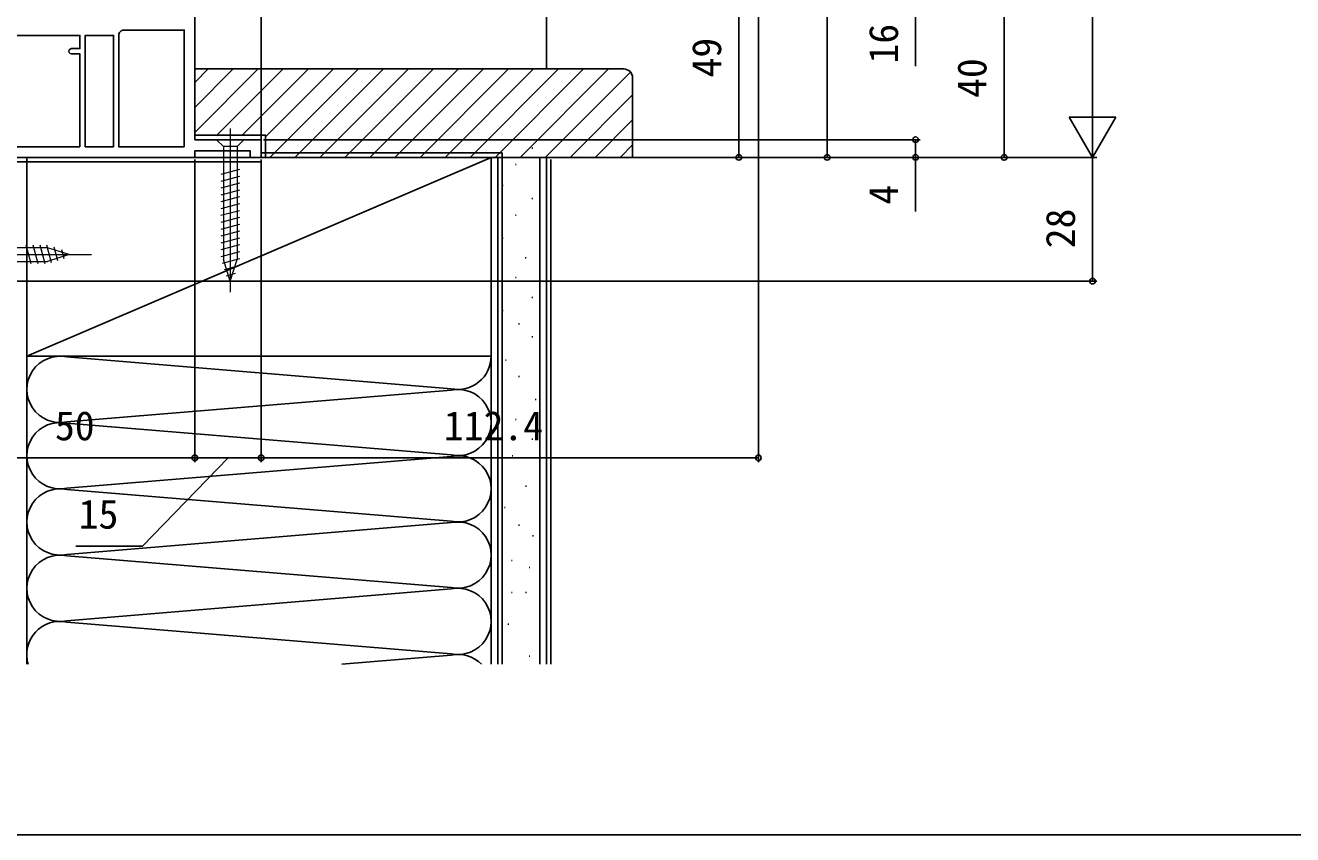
# Model space of a CAD drawing. Units: millimetres, scale not verified. Extents: x -525 to 525, y -783 to 779.
# Drawn here: x -319.3 to -32.7, y -782.7 to -599.6 of the extents above; entities that cross this region are included whole.
import ezdxf
from ezdxf.enums import TextEntityAlignment as Align

# ---------------------------------------------------------------- set-up
doc = ezdxf.new("R2010")
doc.units = ezdxf.units.MM
doc.header["$LTSCALE"] = 4
for name, color, linetype in [('0-3_YKK_11', 7, 'Continuous'), ('0-4_YKK_12', 2, 'Continuous'), ('0-7_YKK_D', 6, 'Continuous'), ('0-8_YKK_ZWAK', 7, 'Continuous'), ('0-9_YSS_K', 3, 'Continuous'), ('0-A_YSS_KE', 3, 'Continuous')]:
    doc.layers.add(name, color=color, linetype=linetype)
doc.layers.add('0-5_YKK_13', color=4, linetype='Continuous', lineweight=18)
doc.styles.add('ＭＳ ゴシック', font='')
doc.styles.get('ＭＳ ゴシック').set_extended_font_data('MS Gothic')

msp = doc.modelspace()

# ---------------------------------------------------------------- linework, layer by layer
at = {"layer": '0-3_YKK_11'}
for points in [[(-395, -629.437), (-334.4, -629.437), (-334.4, -657.437), (-331, -657.437), (-331, -655.537), (-331.5, -655.037), (-332, -654.537), (-332, -629.437), (-281, -629.437), (-281, -627.937), (-268.5, -627.937), (-268.5, -629.437), (-266, -629.437), (-266, -625.437), (-281, -625.437), (-281, -573.437), (-282.8, -573.437), (-282.8, -575.437), (-307.5, -575.437), (-307.5, -578.737)], [(-348.7, -604.837), (-350.6, -604.837), (-350.6, -601.837), (-307, -601.837), (-307, -604.837), (-308.9, -604.837)], [(-298.023, -601.148), (-298.2, -601.53), (-298.2, -627.037), (-283.4, -627.037)], [(-283.4, -627.037), (-283.4, -600.637), (-297.307, -600.637), (-297.689, -600.814)], [(-308.9, -606.037), (-307, -606.037), (-307, -627.037)], [(-307, -627.037), (-351.4, -627.037), (-351.4, -608.237), (-351.262, -607.893)]]:
    msp.add_lwpolyline(points, dxfattribs=at)
msp.add_lwpolyline([(-299.4, -627.037), (-299.4, -601.837), (-305.8, -601.837), (-305.8, -627.037)], close=True, dxfattribs=at)
for centre, radius, start, end in [((-299.9, -598.937), 2.9, 310.32022, 319.67978), ((-308.9, -605.437), 0.6, 89.99999, 270.00001)]:
    msp.add_arc(centre, radius, start, end, dxfattribs=at)
at = {"layer": '0-4_YKK_12'}
msp.add_line((-266, -625.937), (-266, -568.537), dxfattribs=at)
at = {"layer": '0-5_YKK_13'}
for p, q in [((-273, -622.937), (-273, -659.937)), ((-276.1, -625.437), (-274.55, -626.987)), ((-274.55, -626.987), (-274.55, -652.521)), ((-271.45, -626.987), (-271.45, -652.521)), ((-270.9, -632.183), (-275.1, -633.308)), ((-270.9, -633.736), (-275.1, -634.861)), ((-270.9, -635.288), (-275.1, -636.414)), ((-270.9, -636.841), (-275.1, -637.967)), ((-270.9, -638.394), (-275.1, -639.52)), ((-270.9, -639.947), (-275.1, -641.073)), ((-270.9, -641.5), (-275.1, -642.625)), ((-270.9, -643.053), (-275.1, -644.178)), ((-270.9, -644.606), (-275.1, -645.731)), ((-270.9, -646.159), (-275.1, -647.284)), ((-314.316, -649.887), (-332.85, -649.887)), ((-318, -653.537), (-319.125, -649.337)), ((-316.447, -653.537), (-317.572, -649.337)), ((-314.894, -653.537), (-316.02, -649.337)), ((-313.411, -653.279), (-314.467, -649.337)), ((-309.4, -651.437), (-314.316, -649.887)), ((-311.979, -652.827), (-312.792, -649.791)), ((-310.547, -652.376), (-311.096, -650.326)), ((-270.9, -647.712), (-275.1, -648.837)), ((-270.9, -649.265), (-275.1, -650.39)), ((-339.4, -651.437), (-304.4, -651.437)), ((-332.85, -652.987), (-314.316, -652.987)), ((-309.4, -651.437), (-314.316, -652.987)), ((-270.9, -650.818), (-275.1, -651.943)), ((-270.9, -652.371), (-274.841, -653.427)), ((-273, -657.437), (-274.55, -652.521)), ((-273, -657.437), (-271.45, -652.521)), ((-273, -657.437), (-271.45, -652.521)), ((-271.353, -654.045), (-274.389, -654.859)), ((-271.888, -655.741), (-273.938, -656.29))]:
    msp.add_line(p, q, dxfattribs=at)
msp.add_lwpolyline([(-276.1, -625.437), (-269.9, -625.437), (-271.45, -626.987), (-274.55, -626.987)], dxfattribs=at)
at = {"layer": '0-7_YKK_D'}
for p, q in [((-78.004, -618.937), (-78.004, -239.937)), ((-153.577, -527.822), (-153.577, -698.437)), ((-138.004, -629.437), (-138.004, -535.437)), ((-158.004, -629.437), (-158.004, -580.437)), ((-98.004, -629.437), (-98.004, -589.437)), ((-78.004, -629.437), (-78.004, -611.251)), ((-78.004, -629.437), (-83.254, -620.344)), ((-72.754, -620.344), (-83.254, -620.344)), ((-78.004, -629.437), (-72.754, -620.344)), ((-265.5, -625.437), (-117.004, -625.437)), ((-281, -629.937), (-281, -698.437)), ((-281, -629.937), (-281, -698.437)), ((-280.5, -629.437), (-97.004, -629.437)), ((-280.5, -629.437), (-77.004, -629.437)), ((-280.5, -629.437), (-77.004, -629.437)), ((-266, -629.937), (-266, -698.437)), ((-266, -629.937), (-266, -698.437)), ((-265.5, -629.437), (-117.004, -629.437)), ((-265.5, -629.437), (-137.004, -629.437)), ((-181, -629.437), (-157.004, -629.437)), ((-78.004, -657.437), (-78.004, -629.437)), ((-330.5, -657.437), (-77.004, -657.437)), ((-331, -697.437), (-281, -697.437)), ((-281, -697.437), (-266, -697.437)), ((-153.577, -697.437), (-266, -697.437))]:
    msp.add_line(p, q, dxfattribs=at)
for points in [[(-118.004, -573.437), (-118.004, -589.437), (-118.004, -608.814)], [(-118.004, -625.437), (-118.004, -629.437), (-118.004, -641.664)], [(-273.5, -697.437), (-292.856, -717.437), (-307.901, -717.437)]]:
    msp.add_lwpolyline(points, dxfattribs=at)
for centre in [(-118.004, -625.437), (-158.004, -629.437), (-138.004, -629.437), (-118.004, -629.437), (-98.004, -629.437), (-78.004, -657.437), (-281, -697.437), (-281, -697.437), (-266, -697.437), (-266, -697.437), (-153.577, -697.437)]:
    msp.add_circle(centre, 0.637, dxfattribs=at)
at = {"layer": '0-8_YKK_ZWAK'}
msp.add_lwpolyline([(-525, -782.7), (525, -782.7), (525, 747.3)], dxfattribs=at)
at = {"layer": '0-9_YSS_K'}
for p, q in [((-201.5, -568.537), (-201.5, -609.437)), ((-281, -612.467), (-277.97, -609.437)), ((-281, -618.124), (-272.313, -609.437)), ((-281, -623.781), (-266.657, -609.437)), ((-276, -624.437), (-261, -609.437)), ((-270.343, -624.437), (-255.343, -609.437)), ((-265, -624.751), (-249.686, -609.437)), ((-264.029, -629.437), (-244.029, -609.437)), ((-258.372, -629.437), (-238.372, -609.437)), ((-252.715, -629.437), (-232.715, -609.437)), ((-247.059, -629.437), (-227.059, -609.437)), ((-241.402, -629.437), (-221.402, -609.437)), ((-235.745, -629.437), (-215.745, -609.437)), ((-230.088, -629.437), (-210.088, -609.437)), ((-224.431, -629.437), (-204.431, -609.437)), ((-218.774, -629.437), (-198.774, -609.437)), ((-213.117, -629.437), (-193.117, -609.437)), ((-207.461, -629.437), (-187.461, -609.437)), ((-201.804, -629.437), (-182.491, -610.125)), ((-196.147, -629.437), (-182, -615.29)), ((-190.49, -629.437), (-182, -620.947)), ((-204.801, -627.316), (-204.601, -627.316)), ((-184.833, -629.437), (-182, -626.604)), ((-319, -629.437), (-331, -629.437)), ((-319, -674.437), (-214, -629.437)), ((-319, -629.437), (-319, -744.138)), ((-212.5, -629.437), (-212.5, -744.138)), ((-203, -629.437), (-203, -744.138)), ((-200.5, -744.138), (-200.5, -629.936)), ((-208.53, -631.046), (-208.33, -631.046)), ((-211.514, -635.768), (-211.314, -635.768)), ((-204.801, -638.752), (-204.601, -638.752)), ((-208.53, -642.482), (-208.33, -642.482)), ((-211.514, -647.704), (-211.314, -647.704)), ((-206.293, -652.179), (-206.093, -652.179)), ((-208.53, -656.655), (-208.33, -656.655)), ((-204.801, -661.131), (-204.601, -661.131)), ((-211.514, -664.115), (-211.314, -664.115)), ((-207.784, -667.099), (-207.584, -667.099)), ((-204.801, -670.083), (-204.601, -670.083)), ((-319, -674.437), (-319, -744.138)), ((-309.968, -674.595), (-223.031, -681.779)), ((-214, -738.16), (-214, -674.437)), ((-210.768, -675.305), (-210.568, -675.305)), ((-207.784, -679.035), (-207.584, -679.035)), ((-309.968, -689.279), (-223.031, -682.095)), ((-204.055, -684.257), (-203.855, -684.257)), ((-223.031, -696.779), (-309.968, -689.595)), ((-208.53, -688.733), (-208.33, -688.733)), ((-204.801, -693.209), (-204.601, -693.209)), ((-309.968, -704.279), (-223.031, -697.095)), ((-209.276, -696.938), (-209.076, -696.938)), ((-309.968, -704.595), (-223.031, -711.779)), ((-206.217, -703.87), (-206.017, -703.87)), ((-211.019, -708.671), (-210.819, -708.671)), ((-223.031, -712.095), (-309.968, -719.279)), ((-207.817, -712.673), (-207.617, -712.673)), ((-204.616, -715.074), (-204.416, -715.074)), ((-309.968, -719.595), (-223.031, -726.779)), ((-209.418, -720.676), (-209.218, -720.676)), ((-205.416, -722.277), (-205.216, -722.277)), ((-223.031, -727.095), (-309.968, -734.279)), ((-209.418, -727.879), (-209.218, -727.879)), ((-206.217, -727.879), (-206.017, -727.879)), ((-223.031, -741.779), (-309.968, -734.595)), ((-210.218, -735.081), (-210.018, -735.081)), ((-247.745, -744.138), (-223.031, -742.095)), ((-205.416, -742.284), (-205.216, -742.284))]:
    msp.add_line(p, q, dxfattribs=at)
for centre, start, end in [((-311.5, -681.937), 78.21647, 281.78351), ((-221.5, -674.437), 258.21646, 0), ((-221.5, -689.437), 258.21646, 101.78354), ((-311.5, -696.937), 78.21647, 281.78351), ((-221.5, -704.437), 258.21646, 101.78354), ((-311.5, -711.937), 78.21647, 281.78351), ((-221.5, -719.437), 258.21646, 101.78354), ((-311.5, -726.937), 78.21647, 281.78352), ((-221.5, -734.437), 258.21646, 101.78354), ((-311.5, -741.937), 78.21647, 197.05965), ((-221.5, -749.437), 44.96162, 101.78354)]:
    msp.add_arc(centre, 7.5, start, end, dxfattribs=at)
at = {"layer": '0-A_YSS_KE'}
for p, q in [((-211.5, -628.437), (-266, -628.437)), ((-214, -744.138), (-214, -629.437)), ((-211.5, -628.437), (-211.5, -744.138))]:
    msp.add_line(p, q, dxfattribs=at)
for points in [[(-184, -609.437), (-281, -609.437), (-281, -624.437), (-265, -624.437), (-265, -629.437), (-182, -629.437), (-182, -611.437)], [(-330, -744.138), (-330, -630.437), (-266, -630.437)], [(-201.5, -744.138), (-201.5, -629.437), (-214, -629.437)]]:
    msp.add_lwpolyline(points, dxfattribs=at)
msp.add_lwpolyline([(-214, -674.437), (-214, -629.437), (-319, -629.437), (-319, -674.437)], close=True, dxfattribs=at)
msp.add_arc((-184, -611.437), 2, 0.00001, 89.99999, dxfattribs=at)

# ---------------------------------------------------------------- texts
at = {"layer": '0-7_YKK_D', "style": 'ＭＳ ゴシック'}
for s, p in [('16', (-120.004, -608.195)), ('49', (-160.004, -611.355)), ('40', (-100.004, -615.983)), ('4', (-120.004, -640.124)), ('28', (-80.004, -650.008))]:
    msp.add_text(s, height=6.598, rotation=90, dxfattribs=at).set_placement(p, align=Align.BOTTOM_LEFT)
for s, p in [('50', (-312.647, -695.437)), ('112.4', (-224.694, -695.437)), ('15', (-307.282, -715.437))]:
    msp.add_text(s, height=6.598, dxfattribs=at).set_placement(p, align=Align.BOTTOM_LEFT)

doc.saveas('drawing.dxf')
